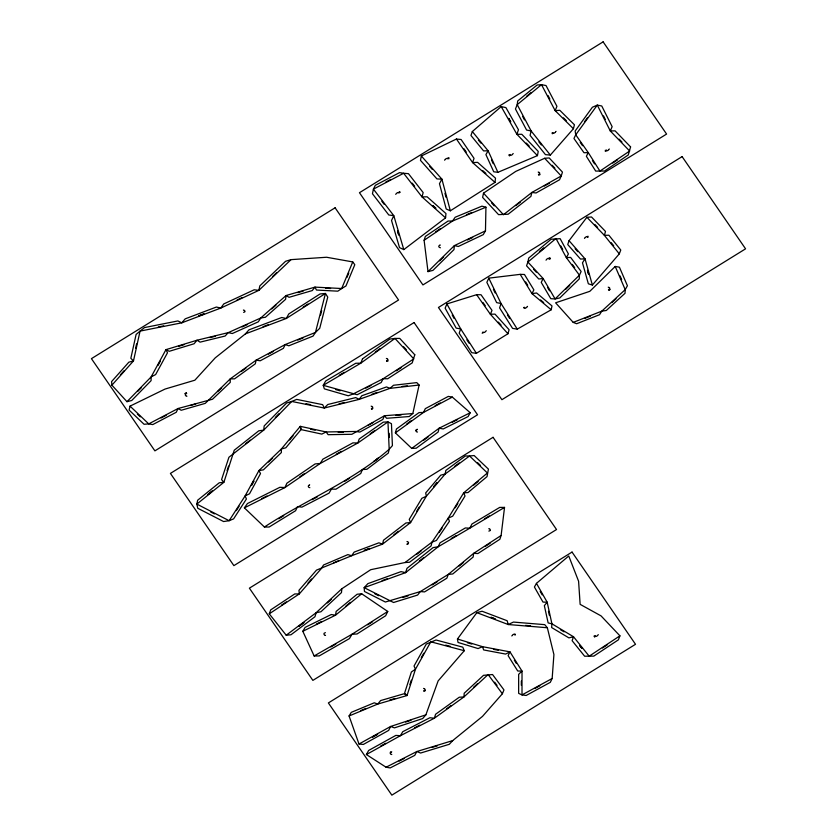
<?xml version="1.0" encoding="UTF-8"?>
<svg xmlns="http://www.w3.org/2000/svg" width="837" height="837" viewBox="0 0 837 837"><rect width="100%" height="100%" fill="white"/><g stroke="black" fill="none" stroke-linecap="round" stroke-linejoin="round"><path stroke-width="1.26" d="M521.336 685.294L521.346 681.056M485.47 230.845L485.931 207.199L481.924 206.153L455.171 217.243L452.493 221.052L424.108 240.282L428.01 271.627L432.928 270.393L453.999 249.583L454.355 245.618L485.47 230.845L483.263 234.642L458.373 246.465L454.355 245.618L428.01 271.627M552.158 678.504L553.916 654.576L547.346 627.75L544.741 624.653L513.437 622.079L508.216 624.528L476.839 612.653L457.452 639.018L458.027 642.439L478.073 648.57L482.52 646.677L509.974 651.866L522.016 671.096L522.006 694.909L526.18 695.463L550.307 682.343L552.158 678.504L522.006 694.909L518.647 693.381L518.658 674.329L522.016 671.096L517.726 671.002L508.09 655.612L509.974 651.866L505.59 654.074L483.629 649.93L482.52 646.677L457.452 639.018M445.556 217.861L445.964 213.561L427.132 196.8L422.015 196.904L403.633 173.269L399.521 172.631L375.342 185.312L373.417 189.131L372.455 193.745L388.776 214.983L393.808 215.684L403.8 249.614L445.556 217.861L422.015 196.904L423.166 192.573L408.456 173.667L403.633 173.269L373.417 189.131L393.808 215.684L391.528 220.466L399.521 247.616L403.8 249.614M341.831 588.756L341.454 592.606L320.916 611.763L316.156 612.705L286.202 635.22L269.263 613.824L270.728 609.87L294.75 593.946L299.301 593.925L321.23 568.689L323.553 564.985L347.857 554.617L351.613 555.737L382.519 544.144L410.58 522.57L426.368 496.215L445.169 474.014L469.557 455.998L474.15 455.537L488.431 469.128L487.029 476.609L468.029 492.533L463.656 492.888L448.234 518.134L431.986 542.125L405.045 562.527L370.697 569.704L341.831 588.756L316.156 612.705L314.953 616.743L290.994 634.76L286.202 635.22M501.112 535.502L504.533 507.41L499.72 507.4L471.922 524.035L469.798 528.199L438.201 546.749L405.621 572.634L364.168 587.658L364.461 591.477L385.376 602.023L420.373 591.56L448.266 574.423L473.679 553.341L501.112 535.502L499.877 539.269L477.927 553.539L473.679 553.341L473.114 557.086L452.786 573.952L448.266 574.423L446.874 578.189L424.558 591.905L420.373 591.56L417.6 595.076L393.547 602.494L364.168 587.658L367.851 583.64L401.017 571.629L405.621 572.634L406.981 568.333L433.043 547.628L438.201 546.749L440.053 542.784L465.33 527.948L469.798 528.199L504.533 507.41M494.991 182.382L495.514 178.187L477.603 162.357L472.602 162.598L456.447 139.036L421.335 155.985L420.477 160.359L436.945 178.909L441.915 179.17L450.348 210.798L494.991 182.382L472.602 162.598L474.035 158.35L461.103 139.507L456.447 139.036M537.438 155.63L538.243 151.392L521.817 134.307L516.9 134.276L501.206 106.592L472.33 131.545L470.949 135.479L483.587 150.89L488.128 150.806L497.91 172.317L537.438 155.63L516.9 134.276L518.459 129.756L505.904 107.596L501.206 106.592M551.196 309.774L551.991 305.923L536.601 292.992L531.966 293.62L520.195 274.358L488.808 278.146L486.852 282.331L496.644 302.628L501.049 303.507L517.276 329.129L551.196 309.774L531.966 293.62L533.88 289.884L524.464 274.484L520.195 274.358M483.514 193.169L482.614 197.406L498.559 214.638L508.153 214.22L530.909 196.413L531.882 192.458L561.229 175.979L562.454 172.119L549.198 157.952L544.657 158.277L515.759 171.397L483.514 193.169L503.445 214.711L531.882 192.458L536.036 192.97L559.514 179.788L561.229 175.979L544.657 158.277M135.615 348.297L136.609 343.871M412.829 413.541L419.107 385.041L416.784 382.614L393.516 385.261L390.021 388.347L359.188 399.375L324.243 408.037L291.747 401.457L286.599 403.015L264.178 425.939L263.718 430.113L228.93 457.253L221.575 479.601L223.877 482.3L196.852 504.094L197.741 508.247L223.573 521.545L229.139 520.708L233.607 518.877L246.402 499.019L245.136 495.891L258.905 470.603L281.347 449.009L300.295 426.336L326.116 431.955L355.83 431.463L359.868 432.07L382.791 419.494L384.486 415.738L412.829 413.541L409.262 416.533L386.589 418.291L384.486 415.738L351.896 434.288L328.125 434.685L326.116 431.955L321.816 434.1L301.153 429.611L300.295 426.336L300.975 429.653L285.815 447.795L281.347 449.009L281.347 452.576L263.383 469.85L258.905 470.603L260.527 473.554L249.51 493.788L245.136 495.891L229.139 520.708L196.852 504.094L197.637 500.233L219.252 482.792L223.877 482.3L234.255 450.222L258.759 430.825L263.718 430.113L291.747 401.457L296.675 399.395L322.663 404.658L324.243 408.037L327.759 404.512L355.715 397.585L359.188 399.375L361.835 395.755L386.495 386.935L390.021 388.347L419.107 385.041M130.038 406.133L129.107 410.078L144.058 424.275L148.735 423.888L152.763 424.579L176.23 412.285L178.072 408.508L212.535 399.218L230.248 382.404L230.238 378.879L256.164 360.13L285.187 344.562L315.444 332.456L319.724 328.292L327.748 297.093L325.467 293.463L320.079 293.954L288.765 313.948L286.327 318.458L245.387 333.89L215.235 357.859L194.854 380.207L165.077 389.048L130.038 406.133L148.735 423.888L178.072 408.508L181.221 410.266L205.243 403.371L230.238 378.879L234.548 378.847L255.285 363.854L256.164 360.13L260.202 360.789L283.419 348.328L285.187 344.562L288.828 345.796L313.028 336.118L315.444 332.456L325.467 293.463L286.327 318.458L281.713 317.516L248.966 329.851L245.387 333.89M308.393 485.669L309.094 485.272M371.492 409.136L372.193 408.749M388.075 360.956L386.558 361.385M438.944 245.743L439.634 245.356M439.697 245.272L440.241 244.979M416.784 429.915L416.156 430.26M523.826 307.535L524.37 307.231M524.537 307.618L523.857 307.681M550.024 258.204L549.815 259.031L550.422 258.654M514.452 634.352L514.996 634.048M515.163 634.436L514.473 634.498M609.148 289.769L609.817 289.372M594.291 636.591L595.002 636.465M595.002 636.675L594.542 636.926M573.418 128.72L574.423 124.765L559.807 110.306L555.151 110.641L541.508 84.663L537.124 85.008L517.684 100.995L517.214 104.646L515.456 108.988L526.588 130.049L531.139 130.959L550.338 155.075L573.418 128.72L555.151 110.641L556.94 106.33L546.027 85.552L541.508 84.663L517.214 104.646L531.139 130.959L530.083 135.353L545.452 154.646L550.338 155.075M320.54 315.13L321.69 310.694M415.989 430.019L416.69 429.632M609.953 289.602L609.305 290M395.378 432.865L396.466 428.973L419.002 412.61L423.543 412.4L452.315 397.094L470.216 412.735L468.103 416.564L443.223 428.952L439.111 428.22L411.752 448.402L395.378 432.865L423.543 412.4L425.301 408.655L448.318 396.403L452.315 397.094M507.954 333.754L509.095 329.736L495.002 314.126L490.346 314.241L476.619 294.697L446.885 303.936L445.138 308.173L456.175 328.125L460.695 328.878L476.41 353.298L507.954 333.754L490.346 314.241L492.01 310.391L481.024 294.75L476.619 294.697M416.753 429.538L417.276 429.245M608.541 290.136L609.064 289.843M409.879 684.635L411.323 680.178M424.108 240.282L425.353 236.421L448.067 221.041L452.493 221.052L485.931 207.199M227.089 470.582L228.574 466.125M569.055 240.69L567.737 244.55L580.501 259.062L585.021 258.821L592.366 285.051L588.348 283.795L582.468 262.818L585.021 258.821L569.055 240.69L586.904 217.296L591.508 216.982L605.507 231.441L604.387 235.354L619.296 253.862L592.366 285.051M425.876 714.84L438.138 680.899L464.284 650.715L462.777 647.147L436.004 640.002L426.295 644.082L414.033 666.022L415.476 669.223L407.012 695.547L377.801 704.043L349.071 715.98L359 744.03L363.352 744.449L388.661 730.408L390.628 726.474L425.876 714.84L422.675 718.564L394.478 727.866L390.628 726.474L359 744.03M619.924 635.827L618.397 639.824L593.799 656.114L584.644 656.229L572.11 640.682L573.512 636.748L551.928 623.816L548.141 622.927L544.343 605.643L547.178 602.211L536.465 583.358L568.752 555.988L578.587 581.234L580.135 604.356L601.039 615.875L619.924 635.827L589.185 656.187L573.512 636.748L568.898 637.878L551.625 627.53L551.928 623.816L547.178 602.211L542.983 602.085L534.404 587.009L536.465 583.358M619.296 253.862L620.772 250.022L608.855 235.218L604.387 235.354L586.904 217.296M502.378 693.768L503.958 689.908L492.554 674.538L483.524 675.323L464.19 693.235L463.949 696.939L434.319 718.24L400.421 735.702L366.397 754.545L386.077 767.226L390.188 767.916L414.775 755.361L416.805 751.532L452.691 740.609L482.52 716.367L502.378 693.768L488.117 674.549L463.949 696.939L459.283 697.221L435.585 714.254L434.319 718.24L429.873 717.738L402.754 731.705L400.421 735.702L395.828 735.409L368.604 750.486L366.397 754.545M243.619 312.368L244.822 311.908M352.754 261.929L341.684 288.524L337.803 291.171L316.449 290.041L314.994 287.122L286.024 295.545L260.778 317.976L258.33 321.806L232.33 333.524L228.26 332.624L196.998 340.24L165.956 349.646L151.162 376.87L126.973 401.676L111.907 385.187L111.572 381.609L128.835 362.191L133.481 360.914L140.061 331.107L144.466 327.581L177.873 320.948L181.807 322.82L220.811 308.058L258.853 290.366L291.035 259.637L326.597 257.252L352.754 261.929L354.804 264.701L345.943 285.982L341.684 288.524L314.994 287.122L312.253 290.575L289.079 297.313L286.024 295.545L285.605 299.322L265.402 317.265L260.778 317.976L228.26 332.624L225.101 336.045L200.085 342.134L196.998 340.24L194.1 343.766L169.273 351.299L165.956 349.646L167.484 352.795L155.64 374.568L151.162 376.87L151.089 380.647L131.733 400.494L126.973 401.676M346.916 277.476L348.788 273.019M386.579 360.789L387.782 360.328M371.398 408.487L372.611 408.027M538.432 174.378L539.635 173.929M423.784 690.766L424.997 690.316M608.447 289.497L609.65 289.037M387.751 611.46L385.637 615.75L357.022 633.986L351.979 634.258L314.147 655.967L302.816 631.286L305.118 627.384L331.253 614.536L335.491 615.216L361.689 593.768L387.751 611.46L351.979 634.258L349.458 638.568L319.19 655.936L314.147 655.967M157.952 365.539L160.359 361.145M421.314 657.62L423.784 653.226M416.575 511.47L419.201 507.107M349.071 715.98L351.268 712.36L374.254 702.808L377.801 704.043L380.563 700.59L403.936 693.789L407.012 695.547L404.627 693.026L411.396 671.965L415.476 669.223L430.814 641.801L464.284 650.715M455.192 507.808L457.87 503.455M236.306 510.591L239.11 506.27M439.205 532.426L442.135 528.126M244.373 507.85L247.428 503.55L279.882 487.301L284.936 487.552L320.236 463.447L357.849 443.014L387.96 421.9L391.444 423.7L392.417 445.608L389.184 449.291C351.781 481.756 305.453 500.107 264.419 527.017L244.373 507.85L284.936 487.552L286.871 483.221L315.11 463.939L320.236 463.447L322.841 459.21L352.932 442.867L357.849 443.014L359.199 439.017L383.294 422.13L387.96 421.9L389.184 449.291L388.305 453.089L366.868 469.295L362.39 469.536L360.737 473.522L335.93 489.195L331.379 489.132L329.056 493.129L301.937 507.128L297.491 506.626L295.587 510.727L269.127 527.028L264.419 527.017M584.414 121.909L587.511 117.661M289.602 439.948L293.065 435.826M307.985 583.127L311.542 579.047M120.382 374.85L124.002 370.791M111.907 385.187L133.481 360.914L130.834 358.288L136.107 334.444L140.061 331.107L181.807 322.82L185.186 318.855L216.385 307.043L220.811 308.058L223.751 303.946L254.176 289.79L258.853 290.366L259.836 285.867L285.584 261.29L291.035 259.637M452.691 740.609L449.323 744.292L420.613 753.038L416.805 751.532L386.077 767.226M137.603 391.496L141.453 387.562M275.331 417.485L279.192 413.562M439.666 260.841L443.61 256.959M615.216 266.459L589.813 291.328L555.622 302.806L573.209 322.391L576.662 323.731L599.522 314.722L601.793 311.144L625.208 289.644L627.415 285.741L619.422 267.181L615.216 266.459L625.208 289.644L625.03 293.274L606.302 310.475L601.793 311.144L573.209 322.391M565.728 289.278L569.704 285.407M268.572 462.003L272.58 458.163M272.485 276.628L276.503 272.799M217.599 391.58L221.638 387.761M391.726 751.793L390.806 752.662L390.45 752.149M327.393 602.922L331.473 599.125M473.554 687.344L477.645 683.567M611.878 302.575L615.99 298.809M271.722 308.926L275.917 305.212M490.22 530.564L488.86 531.118M425.269 690.724L423.92 691.268M473.773 485.073L478.094 481.463M459.189 566L463.541 562.412M526.787 96.109L531.15 92.53M346.016 605.946L350.389 602.378M419.316 561.104L423.752 557.588M245.796 443.652L250.242 440.136M515.801 205.672L520.269 202.188M393.934 534.728L398.433 531.286M416.606 554.397L421.147 550.966M423.491 440.367L428.084 436.998M454.721 466.324L459.304 462.955M406.813 423.93L411.427 420.592M375.238 352.095L379.862 348.767M241.234 371.534L245.858 368.207M446.477 708.876L451.112 705.56M370.236 433.712L374.913 430.448M299.908 476.724L304.626 473.512M435.617 231.88L440.356 228.679M612.747 163.048L617.497 159.857M281.588 605.057L286.359 601.908M269.263 613.824L299.301 593.925L298.976 590.284L316.522 570.102L351.613 555.737L354.187 552.085L378.92 542.815L382.519 544.144L383.492 540.231L405.935 522.968L410.58 522.57L409.23 519.39L421.858 498.308L426.368 496.215L425.688 492.93L440.733 475.165L445.169 474.014L445.849 470.394L465.362 455.987L469.557 455.998L487.406 472.999L463.656 492.888L465.037 495.996L452.691 516.188L448.234 518.134L449.427 521.263L436.422 540.451L431.986 542.125L431.097 545.944L409.544 562.265L405.045 562.527M602.473 647.974L607.254 644.825M371.618 409.356L372.821 408.341M485.293 546.373L490.095 543.255M396.361 370.781L401.164 367.684M303.182 307.095L308.016 304.019M367.736 624.8L372.58 621.724M344.75 481.265L349.594 478.209M445.242 159.26L446.613 158.413M447.732 158.151L447.125 158.528L448.098 158.789M448.946 157.701L448.182 158.172L448.977 158.695M396.361 193.42L397.732 192.573M398.851 192.311L398.245 192.688L399.228 192.939M399.772 191.746L399.165 192.123L400.138 192.374M511.166 155.316L512.537 154.468M552.901 133.428L553.508 133.052L552.525 132.79M554.021 133.167L555.391 132.319M605.266 151.298L606.03 150.827L605.224 150.304M607.296 150.775L608.666 149.928M546.687 259.208L548.057 258.361M549.177 258.11L549.836 257.859M585.147 237.467L586.517 236.62M482.813 332.917L482.154 333.157M483.116 332.728L483.723 332.352L482.75 332.101M484.246 332.467L485.617 331.619M525.469 308.142L526.839 307.294M512.443 635.021L513.813 634.174M390.251 752.494L390.858 752.118M596.268 636.413L597.639 635.565M278.794 518.731L283.68 515.738M432.154 584.896L437.04 581.903M484.435 518.856L489.363 515.916M339.288 375.269L344.227 372.36M451.258 538.505L456.217 535.607M330.824 646.959L335.804 644.113M544.291 186.055L549.302 183.251M380.668 746.081L385.679 743.298M367.882 425.416L372.904 422.654M336.296 454.167L341.329 451.415M534.791 688.527L539.834 685.775M268.374 354.145L273.427 351.425M435.177 405.652L440.241 402.953M385.763 182.089L390.837 179.421M161.081 417.977L166.155 415.309M312.107 499.658L317.192 497.011M414.608 727.834L419.703 725.208M399.103 761.136L404.198 758.521M365.811 388.117L370.917 385.512M261.897 498.538L267.013 495.964M470.216 412.735L439.111 428.22L438.138 432.059L416.251 448.203L411.752 448.402M452.304 422.214L457.431 419.651M316.386 624.067L321.523 621.525M302.816 631.286L335.491 615.216L336.16 611.408L357.117 594.249L361.689 593.768M467.506 239.926L472.675 237.467M237.07 299.949L242.249 297.533M242.081 326.953L247.281 324.589M333.66 562.851L338.901 560.612M466.45 214.743L471.712 212.546M360.674 710.623L365.926 708.426M297.794 340.063L303.078 337.939M584.979 318.301L590.263 316.208M203.862 313.927L198.557 315.936L203.862 313.938M263.1 326.681L268.405 324.672M382.143 580.616L387.468 578.67M371.858 394.311L377.173 392.396M524.809 308.121L524.088 308.016M515.372 634.948L514.682 634.802M594.05 636.026L594.783 636.162M405.642 722.059L410.988 720.28M402.712 597.545L408.069 595.881M178.836 346.277L184.203 344.645M432.112 747.41L437.479 745.767M297.857 292.636L303.224 291.067M389.697 700.056L395.054 698.487M190.438 405.495L195.795 403.947M476.839 612.653L482.07 611.24L507.17 620.74L508.216 624.528L547.346 627.75M339.037 403.842L344.405 402.503M209.941 337.614L215.308 336.296M158.308 326.964L163.665 325.886M402.032 386.453L407.326 385.836M395.891 415.403L401.132 414.985M338.211 432.31L343.358 432.216M538.683 175.268L540.053 174.546M552.096 132.895L552.284 133.805M606.281 149.938L606.469 150.848M510.162 154.479L510.35 155.379M588.139 237.08L587.951 236.17M587.522 237.457L587.333 236.547M549.062 259.198L548.873 258.298M595.253 635.576L595.442 636.486M325.593 288.252L330.605 288.503M525.563 625.385L530.512 625.783M325.384 632.626L323.992 633.347M497.91 172.317L493.736 171.784L485.91 154.583L488.128 150.806L472.33 131.545M476.41 353.298L471.765 352.701L459.189 333.168L460.695 328.878L446.885 303.936M186.724 393.421L185.333 394.143M517.276 329.129L512.579 328.397L499.595 307.901L501.049 303.507L488.808 278.146M493.568 649.376L498.266 650.255M305.997 403.737L310.653 404.669M310.548 429.193L315.172 430.187M445.671 645.128L450.16 646.31M335.606 389.55L340.042 390.816M467.402 642.711L471.796 644.04M450.348 210.798L446.205 208.988L439.467 183.68L441.915 179.17L421.335 155.985M374.83 593.778L378.722 595.714M210.6 511.92L214.46 513.887M560.403 629.675L564.065 631.851M540.545 299.939L543.694 302.565M482.813 170.696L485.889 173.395M432.823 205.578L435.878 208.298L432.813 205.588M137.352 414.053L140.302 416.836M477.561 462.673L480.522 465.466M563.406 117.829L566.293 120.674M594.804 224.452L597.628 227.35M619.139 139.12L621.954 142.018M526.337 143.085L529.151 145.983M552.138 165.245L554.9 168.174M491.528 202.889L494.269 205.839M533.587 269.242L536.329 272.192M403.591 346.78L406.322 349.74M498.371 322.099L501.081 325.07M429.705 166.49L432.384 169.492M575.124 248.662L577.781 251.665M478.356 140.041L480.909 143.127M611.177 242.657L613.699 245.764M538.892 141.861L541.393 144.979M412.191 183.125L414.65 186.264M381.787 201.225L384.235 204.374M572.278 264.408L574.674 267.599M494.657 682.176L497.042 685.367M580.25 142.468L582.552 145.711M482.939 302.471L485.24 305.714M539.174 172.317L539.813 173.238M609.19 287.426L609.828 288.346M438.787 246.591L439.425 247.511M387.322 358.717L387.96 359.638M489.76 528.953L490.388 529.873M415.843 430.867L416.47 431.787M372.151 406.416L372.789 407.337M407.964 541.801L408.602 542.721M244.362 310.297L245 311.218M309.648 484.759L309.188 485.345M308.246 486.506L308.884 487.427M424.537 688.694L425.165 689.615M185.301 395.043L185.94 395.964M323.95 634.247L324.589 635.168M390.178 753.342L390.816 754.263M464.001 148.798L466.261 152.072M466.858 339.791L469.013 343.128M507.484 315.015L509.618 318.363M592.429 160.547L594.563 163.895M514.316 660.163L516.439 663.521M525.657 281.943L527.739 285.323M547.503 287.394L549.522 290.816M540.21 591.414L542.188 594.866M452.21 315.015L454.114 318.499M560.832 245.952L562.715 249.447M522.623 116.385L524.464 119.9M548.047 95.544L549.878 99.069M603.54 115.914L605.308 119.471M493.432 289.361L495.148 292.95M491.56 160.076L493.202 163.696M620.071 275.907L621.64 279.568M588.589 274.149L587.501 270.267L588.578 274.159M444.96 193.305L445.985 197.208M548.465 611.282L549.323 615.258M389.153 433.304L389.331 437.5M407.002 541.518A1.371 0.952 -29.2 0 1 407.274 541.748M407.064 544.134A1.371 0.942 -29.2 0 1 408.289 543.37M408.414 543.548A1.371 0.942 -29.2 0 1 407.18 544.312M243.41 310.014A1.371 0.952 -29.2 0 1 243.682 310.245M325.541 635.45A1.371 0.952 -29.2 0 1 325.269 635.22M440.377 247.794A1.371 0.952 -29.2 0 1 440.105 247.564M391.768 754.545A1.371 0.952 -29.2 0 1 391.496 754.315M309.836 487.72A1.371 0.952 -29.2 0 1 309.564 487.49M511.784 635.942A1.371 0.952 -29.2 0 1 512.16 635.639M488.798 528.67A1.371 0.952 -29.2 0 1 489.07 528.9M417.433 432.07A1.371 0.952 -29.2 0 1 417.161 431.84M527.509 306.373A1.371 0.952 -29.2 0 1 527.132 306.677M513.207 153.537A1.371 0.952 -29.2 0 1 512.83 153.851M509.273 154.803A1.371 0.942 -29.2 0 1 509.838 155.63M509.576 155.787A1.371 0.942 -29.2 0 1 509.011 154.971M584.477 238.388A1.371 0.952 -29.2 0 1 584.854 238.085M538.222 172.024A1.371 0.952 -29.2 0 1 538.494 172.255M386.37 358.435A1.371 0.952 -29.2 0 1 386.642 358.665M609.326 149.007A1.371 0.952 -29.2 0 1 608.949 149.31M546.017 260.14A1.371 0.952 -29.2 0 1 546.394 259.826M598.298 634.634A1.371 0.952 -29.2 0 1 597.921 634.948M423.574 688.412A1.371 0.952 -29.2 0 1 423.846 688.642M608.237 287.143A1.371 0.952 -29.2 0 1 608.509 287.373M371.189 406.133A1.371 0.952 -29.2 0 1 371.461 406.363M186.892 396.246A1.371 0.952 -29.2 0 1 186.62 396.016M186.41 393.024A1.371 0.942 -29.2 0 1 185.186 393.777M185.071 393.61A1.371 0.942 -29.2 0 1 186.295 392.846M556.061 131.388A1.371 0.952 -29.2 0 1 555.684 131.702M395.692 194.341A1.371 0.952 -29.2 0 1 396.068 194.027M486.287 330.699A1.371 0.952 -29.2 0 1 485.899 331.013M444.573 160.191A1.371 0.952 -29.2 0 1 444.949 159.877M579.434 275.185L579.267 278.941L559.796 297.951L555.098 298.945L550.798 298.683L541.236 282.372L543.161 278.554L527.906 262.054L528.712 258.078L551.175 239.225L560.152 238.671L568.417 253.956L566.314 257.597L579.434 275.185L555.098 298.945L543.161 278.554L538.746 278.983L526.546 265.789L527.906 262.054L555.977 238.493L566.314 257.597L570.635 257.419L581.129 271.491L579.434 275.185M630.585 146.904L628.273 154.971L604.502 171.03L595.693 171.083L586.36 156.289L588.275 152.616L575.73 134.809L575.145 131.011L592.397 107.241L597.294 105.096L601.761 105.996L612.15 126.69L610.288 130.959L629.665 151.026L599.951 171.093L588.275 152.616L583.985 152.732L573.952 138.492L575.73 134.809L597.294 105.096L610.288 130.959L615.09 130.854L630.585 146.904M414.796 354.794L412.212 362.892L387.709 378.753L383.147 378.742L353.172 393.976L348.276 395.775L324.337 388.849L323.239 385.323L325.677 380.992L355.735 363.268L360.799 363.164L394.98 338.43L399.751 338.41L414.796 354.794M362.505 358.843L360.799 363.164L323.239 385.323L357.2 394.719L381.18 382.53L383.147 378.742L413.781 358.916L394.98 338.43L389.843 339.058L362.505 358.843M253.81 481.129L251.414 485.533L253.82 481.129M436.987 482.844L433.514 486.956L436.998 482.844M543.694 248.139L539.384 251.759L543.705 248.139M212.179 491.089L207.775 494.636L212.19 491.089M378.408 458.048L373.877 461.48L378.408 458.059M303.81 622.613L299.259 626.024L303.81 622.613M335.093 207.796L91.432 358.654L154.897 450.871L398.558 300.012L335.093 207.796M603.121 41.85L359.46 192.709L422.926 284.925L666.587 134.066L603.121 41.85M414.074 322.548L170.413 473.407L233.879 565.634L477.54 414.775L414.074 322.548M682.103 156.613L438.442 307.472L501.907 399.688L745.568 248.83L682.103 156.613M493.056 437.312L249.395 588.17L312.871 680.387L556.532 529.528L493.056 437.312M572.037 552.075L328.376 702.934L391.852 795.15L635.513 644.291L572.037 552.075M377.56 734.29L372.538 737.073L377.56 734.3M369.619 548.444L364.304 550.432L369.619 548.455M495.044 618.857L490.848 617.267L495.033 618.867M582.018 648.413L579.507 645.296L582.008 648.424M510.664 121.804L508.708 118.352L510.654 121.815M398.715 234.852L397.585 230.991L398.705 234.862"/></g></svg>
